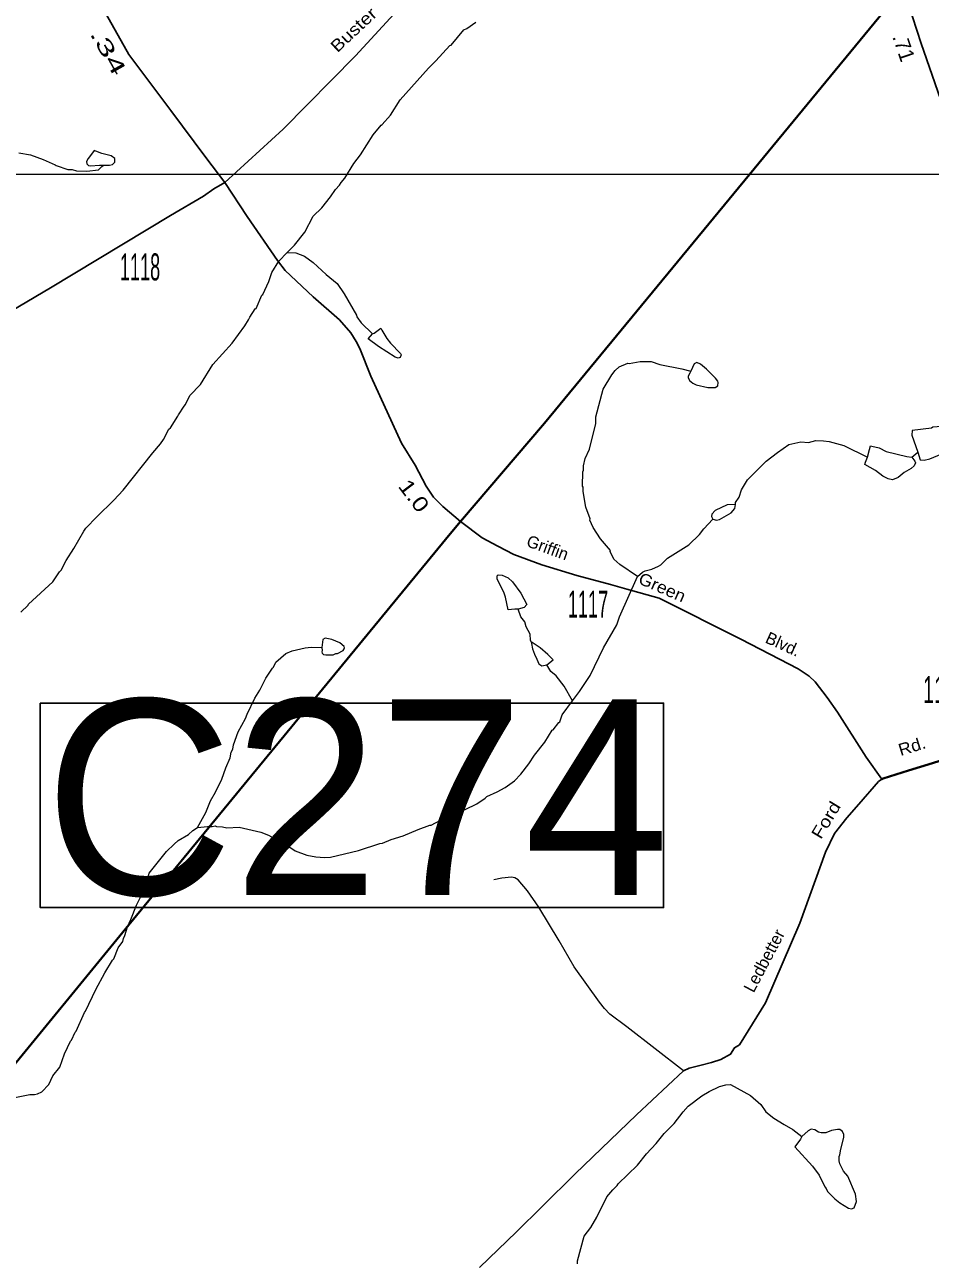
# Model space of a CAD drawing. Extents: x 472450 to 514595, y 155055 to 196778.
# Drawn here: x 485144 to 486649, y 160236 to 162295 of the extents above; entities that cross this region are included whole.
import ezdxf
from ezdxf.enums import TextEntityAlignment as Align

# ---------------------------------------------------------------- set-up
doc = ezdxf.new("R2010")
doc.units = 0
doc.header["$LTSCALE"] = 10
for name, color, linetype, lineweight in [('11', 7, 'Continuous', 40), ('17', 7, 'Continuous', 13), ('31', 7, 'Continuous', 35), ('32', 7, 'Continuous', 25), ('35', 7, 'Continuous', 13), ('56', 7, 'Continuous', 40), ('62', 7, 'Continuous', 13), ('63', 7, 'Continuous', 13), ('8', 7, 'Continuous', 25)]:
    doc.layers.add(name, color=color, linetype=linetype, lineweight=lineweight)

msp = doc.modelspace()

# ---------------------------------------------------------------- linework, layer by layer
at = {"layer": '31', "lineweight": 25}
msp.add_lwpolyline([(485169.62, 161167.41), (486206.11, 161167.41), (486206.11, 160827.42), (485169.62, 160827.42)], close=True, dxfattribs=at)
at = {"layer": '32'}
for points in [[(486799.9, 161639.94), (486790.87, 161740.74), (486769.49, 161839.19), (486750.86, 161906.31), (486701.99, 162067.25), (486666.6, 162171.56), (486634.04, 162264.19), (486620.09, 162308.72), (486609.41, 162345.87), (486604.29, 162367.78), (486602.89, 162384.56), (486596.84, 162422.79), (486588.53, 162506.42), (486569.09, 162698.18), (486561.49, 162757.19)], [(485476.52, 162033.25), (485573.41, 162121.87), (485693.7, 162243.73), (485770.63, 162327.53), (485821.09, 162371.16), (485883.36, 162435.75), (485916.77, 162470.71), (485938.79, 162491.99), (485972.2, 162523.15), (486006.37, 162556.59), (486041.95, 162583.48), (486070.81, 162600.96), (486094.35, 162616.16), (486134.33, 162636.63)], [(485261.35, 162513.38), (485261.69, 162488.57), (485251.21, 162447.33), (485245.31, 162420.26), (485249.16, 162391.37), (485262.93, 162345.86), (485274.16, 162321.91), (485317.09, 162245.73), (485386.57, 162152.73), (485444.79, 162074.7), (485476.52, 162033.25)], [(485043.57, 161773.61), (485186.74, 161857.68), (485386.08, 161977.97), (485441.32, 162010.38), (485458.56, 162022.33), (485476.52, 162033.25)], [(485476.52, 162033.25), (485513.53, 161976.67), (485564.38, 161903.44), (485576.98, 161886.78), (485623.36, 161842.91), (485667.35, 161804.52), (485686, 161782.92), (485694.92, 161768.77), (485700.91, 161757.12), (485719.2, 161711.14), (485770.33, 161599.77), (485792.79, 161563.17), (485811.29, 161528.06), (485823.21, 161509.74), (485838.88, 161494.3), (485868.44, 161469.49), (485904.36, 161442.01), (485930.36, 161428.19), (485957.1, 161414.3), (486003.83, 161397.26), (486061.68, 161379.36), (486117.5, 161364.59), (486145.09, 161356.88), (486198.52, 161341.95), (486334.18, 161273.72), (486398.98, 161240.54), (486429.88, 161224.24), (486447.99, 161212.41), (486458.22, 161202.51), (486478.01, 161176.68), (486495.39, 161152.06), (486542.55, 161077.62), (486568.84, 161040.69)], [(485899.83, 160229.04), (485961.73, 160288.36), (486004.07, 160330.31), (486059.04, 160384.66), (486161.06, 160482.91), (486239.09, 160555.85), (486248.71, 160560.34), (486268.6, 160565.48), (486285.76, 160569.89), (486301.1, 160574.58), (486317.37, 160583.46), (486324.01, 160594.21), (486332.18, 160599.27), (486375.51, 160669.16), (486432.7, 160801.52), (486475.21, 160919.38), (486490.29, 160950.3), (486510.85, 160976.42), (486530.75, 160999.54), (486563.43, 161037.13), (486568.84, 161040.69)]]:
    msp.add_lwpolyline(points, dxfattribs=at)
at = {"layer": '32', "lineweight": 40}
msp.add_lwpolyline([(486568.84, 161040.69), (486570.91, 161041.83), (486613.29, 161055.37), (486653.12, 161067.68), (486748.86, 161098.13), (486780.94, 161105.84)], dxfattribs=at)
at = {"layer": '35'}
msp.add_lwpolyline([(486239.09, 160555.85), (486145.17, 160629.21), (486116.75, 160650.33), (486107.73, 160659.6), (486099.34, 160670.07), (486057.4, 160728.55), (486032.42, 160772.17), (485998.36, 160828.11), (485979.82, 160855.2), (485964.21, 160873.68), (485958.79, 160876.78), (485953.32, 160878.11), (485936.83, 160876.49), (485923.96, 160873.64)], dxfattribs=at)
at = {"layer": '56'}
for points in [[(486612.62, 162367.28), (486555.87, 162297.85), (486348.58, 162046.38)], [(486348.58, 162046.38), (486007.82, 161632.98), (485868.52, 161469.45)], [(485868.52, 161469.45), (485850.98, 161448.85), (485317.12, 160798.39), (484872.21, 160255.42), (484696.69, 160037.39), (484610.16, 159928.63), (484539.16, 159849.01), (484435.43, 159725.22)]]:
    msp.add_lwpolyline(points, dxfattribs=at)
at = {"layer": '62'}
msp.add_line((486618.72, 161576.45), (486628.5, 161584.62), dxfattribs=at)
for points in [[(485580.41, 161916.62), (485592.41, 161928.59), (485609.84, 161950.22), (485623.69, 161976.8), (485637.62, 161991.17), (485652.25, 162009.19), (485660.38, 162021.23), (485667.22, 162028.42), (485669.72, 162033.27), (485675.94, 162040.47), (485690.97, 162064.58), (485702.19, 162079), (485723.28, 162112.25), (485736.69, 162128.64), (485738.41, 162129.55), (485752.06, 162145.14), (485768.34, 162170.45), (485814.94, 162223.25), (485827.31, 162235.22), (485850.91, 162260.92), (485852.75, 162261.59), (485873.91, 162286.81), (485878.81, 162289.16), (485893.62, 162299.86)], [(485134.28, 162082.3), (485153.75, 162078.91), (485174.31, 162071.23), (485194.28, 162062.7), (485196.09, 162061.09), (485215.5, 162054.66), (485222.78, 162054.53), (485230.06, 162052.58), (485247.12, 162051.67), (485266.66, 162054.38), (485272.25, 162059.77), (485275.34, 162062.14)], [(485517.88, 161809.25), (485527.25, 161823.11), (485528.47, 161823.69), (485537.97, 161845.47), (485539.84, 161846.64), (485549.94, 161868.41), (485554.47, 161883.56), (485566.38, 161902.23), (485580.41, 161916.62)], [(485580.41, 161916.62), (485594.62, 161916.38), (485609.16, 161910.62), (485623.59, 161900.02), (485645.31, 161879.86), (485663.25, 161865.19), (485675.12, 161847.92), (485695.25, 161812.22), (485695.81, 161809.78), (485702.97, 161799.91), (485721.97, 161781.47)], [(485137.25, 161318.73), (485149.62, 161330.09), (485150.28, 161331.91), (485190.5, 161368.98), (485201.75, 161385.84), (485204.25, 161388.23), (485212.75, 161404.39), (485225.56, 161424.42), (485241.91, 161453.38), (485245.62, 161458.19), (485263.62, 161477.38), (485292.12, 161504.91), (485307.66, 161521.69), (485356.84, 161583.58), (485369.88, 161598.59), (485374.88, 161605.81), (485383.69, 161622.72), (485386.19, 161625.11), (485398.69, 161644.39), (485399.34, 161646.81), (485408.72, 161661.28), (485411.22, 161663.67), (485418.5, 161679.11), (485436.16, 161697.36), (485456.81, 161730.5), (485488.5, 161765.91), (485509.69, 161794.78), (485515.97, 161804.42), (485517.88, 161809.25)], [(486162.41, 161377.84), (486133.12, 161398.08), (486123.53, 161406.78), (486117.34, 161419.41), (486117.66, 161420.89), (486100.94, 161440.69), (486089.06, 161459.19), (486083.19, 161471.47), (486083.81, 161473.89), (486076.84, 161492.91), (486072.41, 161519.19), (486072.53, 161526.5), (486071.34, 161528.34), (486071.75, 161552.11), (486073, 161554.52), (486073.12, 161561.83), (486075.75, 161573.97), (486082.72, 161589.69), (486093.19, 161632.16), (486093.38, 161643.12), (486105.75, 161689.22), (486120.16, 161713.34), (486125.78, 161720.55), (486131.97, 161726.53), (486146.69, 161732.89), (486148.53, 161732.34), (486166.84, 161735.67), (486185.12, 161735.34), (486199.66, 161730.22), (486236.12, 161723.48), (486251.53, 161719.34)], [(486325.34, 161497.67), (486325.59, 161500.72), (486331.84, 161509.75), (486335.72, 161521.86), (486345.75, 161538.75), (486376.75, 161569.89), (486395.25, 161584.19), (486414.38, 161597.27), (486433.94, 161601.78), (486446.72, 161600.95), (486458.97, 161603.78), (486471.75, 161603.56), (486481.5, 161602.17), (486505.75, 161595.66), (486545.19, 161576.28)], [(486545.19, 161576.28), (486548.28, 161588.81), (486549.94, 161595.41), (486552.06, 161594.83), (486564.19, 161591.58), (486576.28, 161585.88), (486610.25, 161577.36), (486618.72, 161576.45)], [(486618.72, 161576.45), (486623.53, 161569.81), (486624.72, 161566.75), (486622.78, 161561.91), (486617.84, 161557.72), (486606.16, 161550.62), (486596.25, 161542.27), (486586.44, 161538.78), (486579.16, 161540.12), (486570.72, 161544.53), (486558.06, 161553.91), (486540.81, 161564.38), (486541.84, 161568.2), (486545.19, 161576.28)], [(486325.34, 161497.67), (486311.53, 161497.31), (486291.88, 161487.91), (486286.28, 161481.3), (486285.59, 161477.66), (486287.97, 161473.34)], [(486287.97, 161473.34), (486294.03, 161471.42), (486298.91, 161472.55), (486318.59, 161483.78), (486324.22, 161490.98), (486325.34, 161497.67)], [(486162.41, 161377.84), (486170.69, 161385.23), (486175.59, 161387.58), (486186.62, 161389.83), (486197.66, 161395.11), (486201.38, 161397.48), (486212.53, 161408.27), (486248.25, 161430.78), (486265.59, 161447.55), (486273.06, 161457.16), (486287.97, 161473.34)], [(486054.38, 161170.88), (486066.19, 161186.59), (486083.69, 161213.09), (486106.22, 161259.02), (486128.25, 161297.44), (486132.88, 161310.95), (486162.41, 161377.84)], [(485986.25, 161268.02), (485984.75, 161272.12), (485984.09, 161282.08), (485977.81, 161294.17), (485975.28, 161302.31), (485968.94, 161310.78), (485964.41, 161323.45)], [(485430.97, 160960.25), (485444.84, 160985.48), (485452.5, 161004.84), (485461.28, 161019.31), (485471.38, 161041.08), (485478.16, 161059.8), (485485.38, 161076.17), (485487.38, 161085.89), (485489.91, 161090.72), (485491.25, 161098), (485498.91, 161119.81), (485510.88, 161141.53), (485513.44, 161148.8), (485526.66, 161175.38), (485534.81, 161188.64), (485544.91, 161208.58), (485555.56, 161225.7), (485557.41, 161227.23), (485561.22, 161235.7), (485577.91, 161250.03), (485588.34, 161254.11), (485610.34, 161259.22), (485620.12, 161260.27), (485637.94, 161259.95)], [(486012.09, 161231.05), (486022.41, 161239.33), (486013.59, 161248.45), (486000.97, 161259.03), (485987.56, 161268.05), (485986.25, 161268.02)], [(485986.25, 161268.02), (485986.34, 161266.27), (485988.16, 161257.44), (485991.28, 161248.56), (485995.19, 161240.25), (485998.72, 161232.88), (486003.53, 161229.14), (486012.09, 161231.05)], [(486054.38, 161170.88), (486040.72, 161195.58), (486027.62, 161212.86), (486018.59, 161219.73), (486012.09, 161231.05)], [(485430.97, 160960.25), (485447.5, 160962.28), (485455.44, 160962.14), (485460.31, 160963.28), (485462.75, 160962.02), (485472.5, 160961.84), (485479.78, 160959.89), (485500.5, 160961.34), (485536.25, 160952.66), (485549.38, 160947.64), (485564.41, 160939.48), (485574.41, 160934.45), (485593.69, 160921.92), (485613.06, 160914.28), (485627.66, 160911.58), (485642.25, 160910.72), (485652, 160911.16), (485698.53, 160922.52), (485734.06, 160934.08), (485738.94, 160934.61), (485753.06, 160940.45), (485773.28, 160946.8), (485797.84, 160957.33), (485817.44, 160964.3), (485819.88, 160964.25), (485850.62, 160980.78), (485875.91, 160990.53), (485895.5, 160999.72), (485909.56, 161009.3), (485912.09, 161011.98), (485929.28, 161019.61), (485942.81, 161027.3), (485958.25, 161037.98), (485968.78, 161049.38), (485981.88, 161066.2), (485991.25, 161080.67), (486008.69, 161102.3), (486020.91, 161122.09), (486022.44, 161122.78), (486031.94, 161134.98), (486033.62, 161135.98), (486037.5, 161148.11), (486054.38, 161170.88)], [(485127.28, 160511.52), (485152.34, 160516.56), (485160.28, 160516.42), (485165.16, 160517.55), (485172.53, 160521.08), (485183.72, 160533.06), (485190.66, 160547.58), (485202.47, 160561.98), (485210.06, 160583.88), (485219.78, 160605.45), (485221.5, 160606.75), (485227.84, 160620.03), (485229.69, 160621.83), (485243, 160652.67), (485244.88, 160655.08), (485261.94, 160691.34), (485277.12, 160718.83), (485289.97, 160740.16), (485292.06, 160742), (485299.31, 160760.16), (485307.16, 160770.98), (485307.84, 160775.84), (485310.38, 160780.67), (485314.88, 160795.22), (485320.56, 160807.3), (485329.53, 160831.52), (485337.06, 160846.02), (485345.97, 160867.8), (485350.53, 160884.77), (485379.78, 160920.81), (485392.16, 160932.78), (485398.97, 160938.77), (485416.19, 160948.81), (485423.62, 160955.39), (485430.97, 160960.25)], [(486062.91, 160234.84), (486063, 160239.72), (486074.06, 160280.97), (486085.25, 160295.39), (486095.28, 160312.28), (486111.72, 160346.11), (486121.66, 160358.12), (486129.09, 160365.3), (486130.34, 160367.72), (486162.56, 160398.84), (486177.53, 160418.08), (486193.66, 160434.86), (486206.72, 160451.69), (486223.47, 160468.45), (486238.41, 160487.69), (486247.12, 160497.28), (486269.34, 160514.56), (486281.66, 160521.66), (486298.84, 160529.89), (486309.25, 160532.75), (486317.19, 160533.22), (486350.62, 160514.77), (486367.81, 160500.03), (486376.16, 160487.7), (486389.38, 160477.11), (486406.25, 160466.45), (486420.75, 160458.28), (486435.75, 160446.59)]]:
    msp.add_lwpolyline(points, dxfattribs=at)
for points in [[(485275.34, 162062.14), (485285.09, 162061.97), (485289.97, 162063.11), (485293.69, 162066.69), (485293.78, 162072.78), (485287.78, 162077.16), (485272, 162081.09), (485262.31, 162084.92), (485259.47, 162086.03), (485254.91, 162080.17), (485249.31, 162072.95), (485246.78, 162068.12), (485247.34, 162063.86), (485249.72, 162061.38), (485253.38, 162060.7), (485268, 162061.66)], [(485721.97, 161781.47), (485724.62, 161782.45), (485735.81, 161790.56), (485737.5, 161787.72), (485745.78, 161773.56), (485751.75, 161766.14), (485768.53, 161748.78), (485769.72, 161746.33), (485767.81, 161742.09), (485764.75, 161740.92), (485759.91, 161742.84), (485732.16, 161760.39), (485714.91, 161772.83)], [(486251.53, 161719.34), (486249.41, 161715.94), (486246.88, 161711.11), (486246.84, 161708.67), (486249.19, 161703.75), (486254.59, 161699.39), (486260.03, 161696.86), (486279.47, 161692.25), (486291.66, 161692.05), (486295.97, 161695.02), (486296.66, 161700.48), (486296.09, 161702.94), (486292.53, 161707.88), (486277.53, 161722.75), (486267.31, 161730.86), (486261.28, 161734.02), (486256.97, 161731.66)], [(486628.5, 161584.62), (486632.72, 161572.09), (486639.41, 161571.36), (486648.59, 161573.64), (486668.84, 161581.81), (486673.72, 161582.94), (486690.94, 161591.17), (486705.72, 161601.27), (486716.88, 161611.44), (486723.12, 161621.06), (486719.53, 161625.39), (486714.09, 161627.94), (486692.81, 161630.14), (486661.06, 161627.03), (486653.75, 161625.95), (486651.28, 161624.77), (486619.16, 161620.66), (486618.78, 161613.16)], [(485964.41, 161323.45), (485958.81, 161323.77), (485947.66, 161322.56), (485943.28, 161343.53), (485940.97, 161350.28), (485929.19, 161374.25), (485929.25, 161379.12), (485931.12, 161380.92), (485937.81, 161380.19), (485947.5, 161375.75), (485954.69, 161368.92), (485968.41, 161350.41), (485978.38, 161331.2), (485974.09, 161326.53)], [(485637.94, 161259.95), (485638.31, 161255.06), (485637.66, 161252.64), (485638.25, 161250.19), (485640.62, 161248.33), (485644.28, 161247.64), (485656.47, 161247.44), (485661.38, 161249.78), (485663.81, 161249.73), (485673.06, 161255.06), (485674.91, 161257.47), (485675.56, 161259.28), (485675, 161261.73), (485667.78, 161267.34), (485654.47, 161273.06), (485643.53, 161275.08), (485639.25, 161273.33)], [(486435.75, 160446.59), (486433.88, 160442.2), (486423.94, 160429.66), (486453.84, 160397.36), (486464.56, 160382.55), (486473.97, 160362.89), (486476.38, 160360.41), (486478.72, 160355.5), (486490.72, 160343.09), (486499.12, 160336.25), (486513.59, 160327.45), (486518.44, 160326.16), (486522.75, 160327.91), (486526.59, 160338.81), (486524.97, 160351.02), (486512.06, 160380.5), (486504.88, 160389.16), (486499, 160401.45), (486497.88, 160406.34), (486498, 160413.66), (486499.25, 160416.06), (486500.62, 160425.8), (486505.84, 160445.2), (486505.91, 160450.08), (486503.56, 160454.98), (486498.75, 160458.12), (486495.09, 160458.19), (486485.31, 160456.53), (486475.5, 160453.05), (486468.19, 160452.56), (486463.31, 160453.88), (486457.28, 160457.62), (486451.22, 160458.95), (486446.28, 160456)]]:
    msp.add_lwpolyline(points, close=True, dxfattribs=at)
at = {"layer": '63'}
msp.add_lwpolyline([(476458.9, 172350.87), (491060.41, 172350.87), (491060.41, 162046.38), (476458.9, 162046.38)], close=True, dxfattribs=at)

# ---------------------------------------------------------------- texts
at = {"layer": '11'}
for s, rotation, width, p in [('Buster', 43.1, 1.2, (485697.53, 162279.66)), ('Green', 336.496, 1.1, (486199.75, 161350.75)), ('Rd.', 17.176, 1.1, (486621.88, 161086.06)), ('Ford', 58.862, 1.2, (486484.48, 160967.83))]:
    msp.add_text(s, height=20, rotation=rotation, dxfattribs=dict(at, width=width)).set_placement(p, align=Align.CENTER)
for s, rotation, p in [('Griffin', 339.966, (486009.85, 161416.57)), ('Blvd.', 335.635, (486400.48, 161256.33)), ('Ledbetter', 62.146, (486382.1, 160734.36))]:
    msp.add_text(s, height=20, rotation=rotation, dxfattribs=at).set_placement(p, align=Align.CENTER)
at = {"layer": '17'}
for s, rotation, width, p in [('.34', 299.399, 1.8, (485271.87, 162244.49)), ('1.0', 307.074, 1.25, (485780.97, 161504.63))]:
    msp.add_text(s, height=25, rotation=rotation, dxfattribs=dict(at, width=width)).set_placement(p, align=Align.CENTER)
msp.add_text('.71', height=25, rotation=288.79, dxfattribs=at).set_placement((486593.51, 162253.52), align=Align.CENTER)
at = {"layer": '31'}
msp.add_text('C274', height=325, dxfattribs=at).set_placement((485176.79, 160848.44))
at = {"layer": '8'}
for s, width, p in [('1118', 0.5, (485335.61, 161870.19)), ('1117', 0.5, (486080.28, 161309.37)), ('1102', 0.55, (486674.2, 161167.32))]:
    msp.add_text(s, height=45, dxfattribs=dict(at, width=width)).set_placement(p, align=Align.CENTER)

doc.saveas('drawing.dxf')
